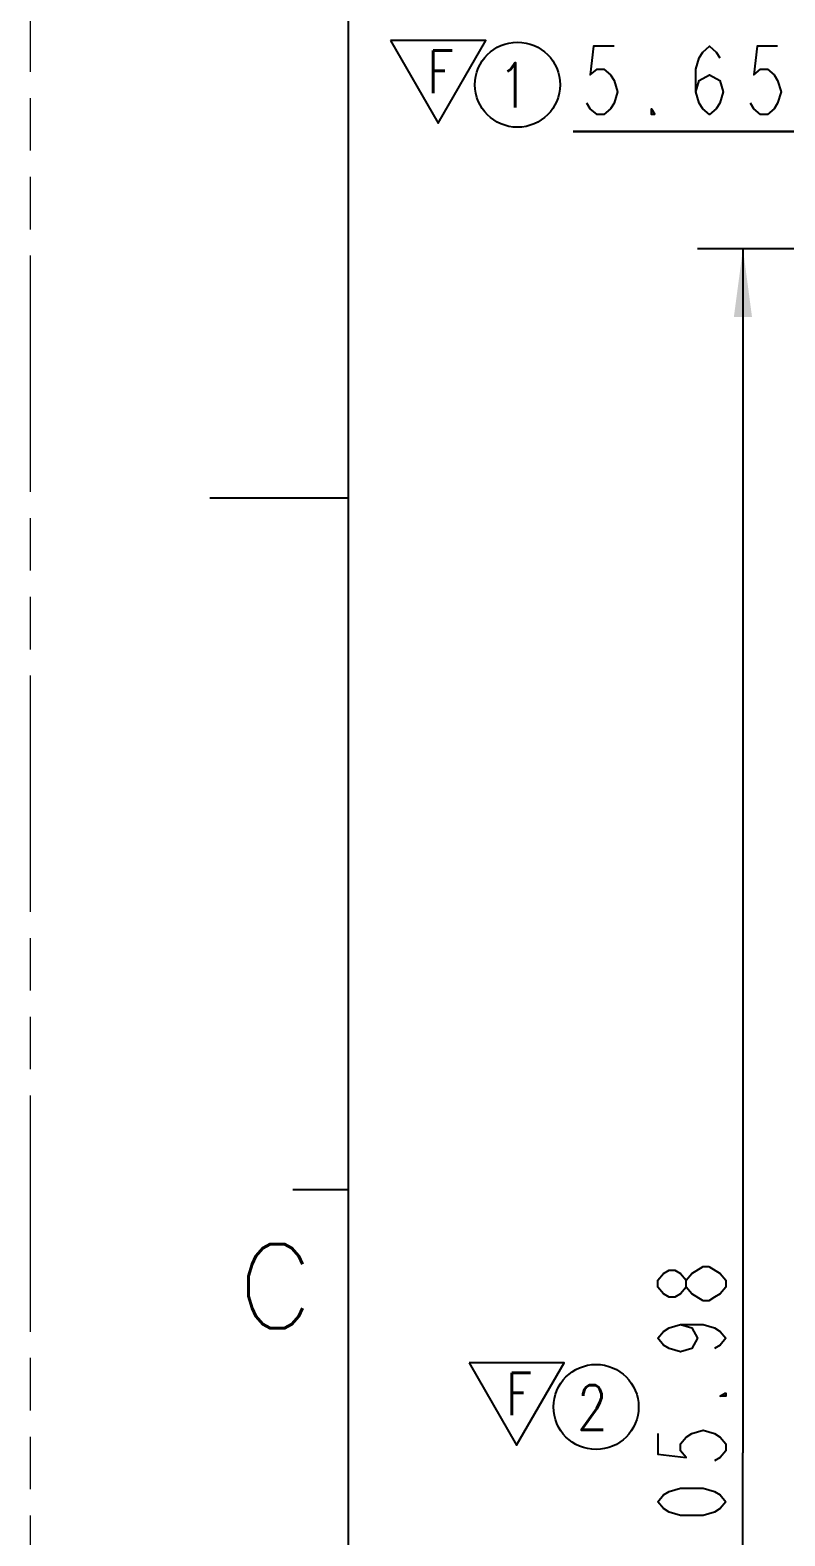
# Model space of a CAD drawing. Header units: millimetres. Extents: x 7 to 507, y -14 to 339.
# Drawn here: x 7.4 to 40.6, y 153.3 to 219.6 of the extents above; entities that cross this region are included whole.
import ezdxf
from ezdxf.enums import TextEntityAlignment as Align

# ---------------------------------------------------------------- set-up
doc = ezdxf.new("R2010")
doc.units = ezdxf.units.MM
doc.header["$LTSCALE"] = 23.1
doc.linetypes.add('PHANTOM', pattern=[0.8, 0.45, -0.05, 0.1, -0.05, 0.1, -0.05])
doc.layers.get('0').update_dxf_attribs({"linetype": 'CONTINUOUS'})
doc.layers.add('0PAPERF', color=2, linetype='PHANTOM', lineweight=9, plot=False)
doc.layers.add('備註', color=1, linetype='CONTINUOUS')
doc.layers.add('序號', color=1, linetype='CONTINUOUS')
doc.styles.add('SIMPLEX', font='simplex.shx')
doc.styles.get("Standard").update_dxf_attribs({"font": 'simplex.shx', "width": 0.8})
doc.dimstyles.new('DIMSTYLE_1', dxfattribs={"dimtxt": 3, "dimasz": 3, "dimexe": 2, "dimexo": 0.35, "dimgap": 0.75, "dimtad": 1, "dimdec": 3, "dimzin": 0, "dimdsep": 46, "dimtxsty": 'Standard', "dimcen": 0.09, "dimadec": 3, "dimazin": 0, "dimtp": 0.001, "dimtm": 0.001, "dimtfac": 1, "dimtdec": 3, "dimtofl": 0, "dimtmove": 0, "dimatfit": 3, "dimfxl": 0, "dimtolj": 1, "dimtzin": 0, "dimarcsym": 0})

# ---------------------------------------------------------------- blocks, each defined once
blk = doc.blocks.new('_FILLED')
at = {"color": 0, "linetype": 'ByBlock'}
blk.add_solid([(0, 0), (-1, 0.133), (-1, -0.133)], dxfattribs=at)
blk = doc.blocks.new('*D01')
at = {"color": 2}
for p, q in [((37.977, 209.959), (36.727, 209.959)), ((57.718, 209.959), (37.977, 209.959)), ((38.727, 209.959), (38.727, 156.968)), ((38.727, 103.976), (38.727, 156.968)), ((37.977, 103.976), (36.727, 103.976)), ((48.321, 103.976), (37.977, 103.976))]:
    blk.add_line(p, q, dxfattribs=at)
at = {"color": 2, "xscale": 3, "yscale": 3, "zscale": 3}
for p, rotation in [((38.727, 209.959), 90), ((38.727, 103.976), 270)]:
    blk.add_blockref('_FILLED', p, dxfattribs=dict(at, rotation=rotation))
blk = doc.blocks.new('*D1819')
at = {"color": 2}
for p, q in [((63.218, 215.867), (63.218, 217.117)), ((68.868, 215.867), (68.868, 217.117)), ((63.218, 208.609), (63.218, 215.867)), ((68.868, 209.173), (68.868, 215.867)), ((63.218, 215.117), (31.254, 215.117)), ((31.254, 215.117), (66.043, 215.117)), ((73.868, 215.117), (66.043, 215.117)), ((68.868, 215.117), (73.868, 215.117))]:
    blk.add_line(p, q, dxfattribs=at)
at = {"color": 2, "xscale": 3, "yscale": 3, "zscale": 3}
blk.add_blockref('_FILLED', (63.218, 215.117), dxfattribs=at)
at = {"color": 2, "xscale": 3, "yscale": 3, "zscale": 3, "rotation": 180}
blk.add_blockref('_FILLED', (68.868, 215.117), dxfattribs=at)

msp = doc.modelspace()

# ---------------------------------------------------------------- linework, layer by layer
for p, q in [((21.3585, 320.7442), (21.3585, -4.3541)), ((21.3585, 198.9845), (15.2705, 198.9845)), ((21.3585, 168.5446), (18.9233, 168.5446))]:
    msp.add_line(p, q)
at = {"color": 2}
for points in [[(33.0544, 218.867), (32.1544, 218.867), (32.0044, 217.617), (32.3044, 217.867), (32.6044, 217.867), (32.9044, 217.617), (33.0544, 217.367), (33.2044, 216.867), (33.0544, 216.367), (32.9044, 216.117), (32.6044, 215.867), (32.3044, 215.867), (32.0044, 216.117), (31.8544, 216.367)], [(36.6544, 216.867), (36.8044, 217.367), (37.2544, 217.617), (37.7044, 217.367), (37.8544, 216.867), (37.7044, 216.367), (37.5544, 216.117), (37.2544, 215.867), (36.9544, 216.117), (36.8044, 216.367), (36.6544, 216.867), (36.6544, 217.867), (36.8044, 218.367), (36.9544, 218.617), (37.2544, 218.867), (37.5544, 218.617), (37.7044, 218.367)], [(40.2544, 218.867), (39.3544, 218.867), (39.2044, 217.617), (39.5044, 217.867), (39.8044, 217.867), (40.1044, 217.617), (40.2544, 217.367), (40.4044, 216.867), (40.2544, 216.367), (40.1044, 216.117), (39.8044, 215.867), (39.5044, 215.867), (39.2044, 216.117), (39.0544, 216.367)], [(34.8544, 215.867), (34.7044, 215.867), (34.7044, 216.117), (34.8544, 215.867)], [(36.227, 164.2668), (35.977, 163.9668), (35.727, 163.8168), (35.477, 163.8168), (35.227, 163.9668), (34.977, 164.2668), (34.977, 164.5668), (35.227, 164.8668), (35.477, 165.0168), (35.727, 165.0168), (35.977, 164.8668), (36.227, 164.5668)], [(36.477, 164.8668), (36.977, 165.1668), (37.227, 165.1668)], [(37.227, 165.1668), (37.727, 164.8668), (37.977, 164.5668), (37.977, 164.2668)], [(36.977, 163.6668), (36.477, 163.9668), (36.227, 164.2668), (36.227, 164.5668), (36.477, 164.8668)], [(37.977, 164.2668), (37.727, 163.9668), (37.477, 163.8168), (37.227, 163.6668), (36.977, 163.6668)], [(35.977, 162.6168), (36.477, 162.4668), (36.727, 162.0168), (36.477, 161.5668), (35.977, 161.4168), (35.477, 161.5668), (35.227, 161.7168), (34.977, 162.0168), (35.227, 162.3168), (35.477, 162.4668), (35.977, 162.6168), (36.977, 162.6168), (37.477, 162.4668), (37.727, 162.3168), (37.977, 162.0168), (37.727, 161.7168), (37.477, 161.5668)], [(37.977, 159.6168), (37.977, 159.4668), (37.727, 159.4668), (37.977, 159.6168)], [(34.977, 157.8168), (34.977, 156.9168), (36.227, 156.7668), (35.977, 157.0668), (35.977, 157.3668), (36.227, 157.6668), (36.477, 157.8168), (36.977, 157.9668), (37.477, 157.8168), (37.727, 157.6668), (37.977, 157.3668), (37.977, 157.0668), (37.727, 156.7668), (37.477, 156.6168)], [(37.977, 154.8168), (37.727, 154.5168), (37.477, 154.3668), (36.977, 154.2168), (35.977, 154.2168), (35.477, 154.3668), (35.227, 154.5168), (34.977, 154.8168), (35.227, 155.1168), (35.477, 155.2668), (35.977, 155.4168), (36.977, 155.4168), (37.477, 155.2668), (37.727, 155.1168), (37.977, 154.8168)]]:
    msp.add_lwpolyline(points, dxfattribs=at)
at = {"layer": '0PAPERF'}
msp.add_line((7.3544, 339.0155), (7.3544, -14.0949), dxfattribs=at)
at = {"layer": '備註'}
for points in [[(23.2161, 219.1182), (25.3105, 215.4906), (27.4049, 219.1182)], [(26.6725, 160.9306), (28.7669, 157.303), (30.8613, 160.9306)]]:
    msp.add_lwpolyline(points, close=True, dxfattribs=at)
at = {"layer": '序號'}
for centre in [(28.8058, 217.1779), (32.2622, 158.9903)]:
    msp.add_circle(centre, 1.872, dxfattribs=at)

# ---------------------------------------------------------------- texts
at = {"style": 'SIMPLEX'}
msp.add_text('C', height=3.7015, dxfattribs=at).set_placement((16.4881, 162.4566))
at = {"layer": '備註', "char_height": 1.872, "width": 3.229967, "attachment_point": 1}
for insert in [(24.8357, 218.6837), (28.2922, 160.4961)]:
    msp.add_mtext('F', dxfattribs=dict(at, insert=insert))
at = {"layer": '序號', "width": 0.8}
for s, p in [('1', (28.6403, 217.1541)), ('2', (32.0967, 158.9665))]:
    msp.add_text(s, height=1.9656, dxfattribs=at).set_placement(p, align=Align.MIDDLE_CENTER)

# ---------------------------------------------------------------- dimensions: what is measured, and where the dimension line sits
at = {"color": 2}
for base, p1, p2, angle, text, picture, middle in [((63.2181, 215.117), (68.8681, 208.8233), (63.2181, 208.2585), 180, '5.65{\\fSymbol_ASME;\\W1.0;±}0.02', '*D1819', (31.2544, 215.117)), ((38.727, 103.9765), (58.0681, 209.9585), (48.6709, 103.9765), 270, '105.98', '*D01', (38.727, 151.2168))]:
    dim = msp.add_linear_dim(base=base, p1=p1, p2=p2, angle=angle, text=text, dimstyle='DIMSTYLE_1', dxfattribs=at)
    dim.commit()
    dim.dimension.update_dxf_attribs({"geometry": picture, "text_midpoint": middle, "dimtype": 160})

doc.saveas('drawing.dxf')
